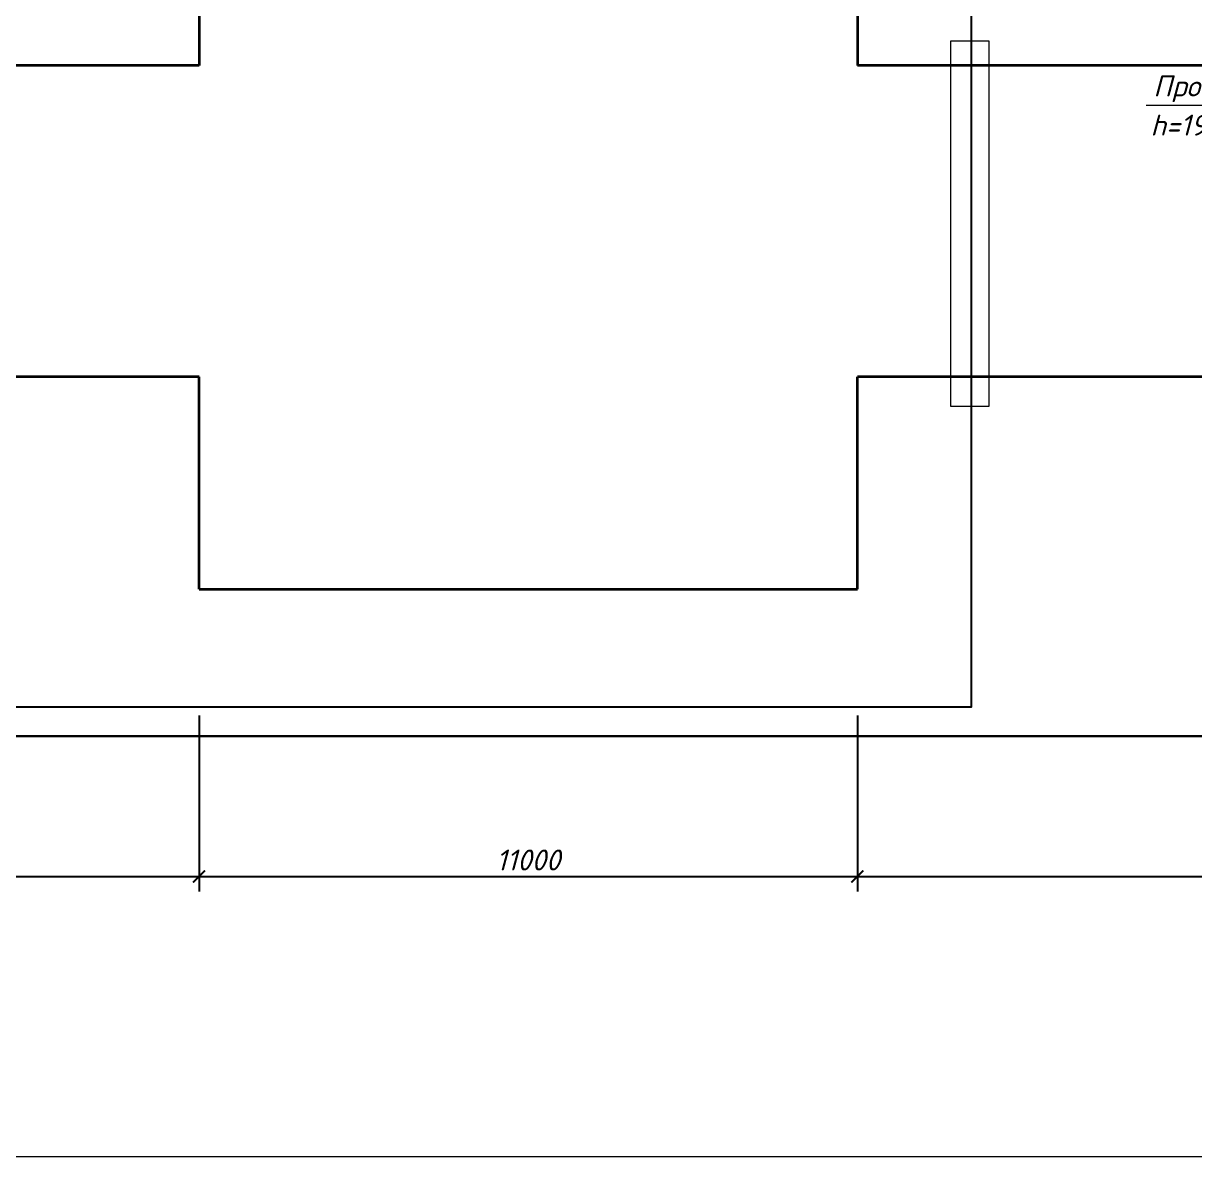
# Model space of a CAD drawing. Extents: x 108150 to 142535, y -18867 to -9422.
# Drawn here: x 137043.4 to 137239.1, y -15680.7 to -15488.9 of the extents above; entities that cross this region are included whole.
import ezdxf

# ---------------------------------------------------------------- set-up
doc = ezdxf.new("R2010")
doc.units = 0
doc.header["$MEASUREMENT"] = 0
doc.header["$PDMODE"] = 32
doc.header["$PDSIZE"] = 0.6
for name, color, linetype, lineweight in [('Выносные', 8, 'Continuous', 15), ('надписи', 2, 'Continuous', 15), ('Разм.', 8, 'Continuous', 15)]:
    doc.layers.add(name, color=color, linetype=linetype, lineweight=lineweight)
doc.styles.add('ГОСТ', font='isocpeur.ttf', dxfattribs={"oblique": 15, "height": 2.5})
doc.styles.add('ГОСТ3.5', font='isocpeur.ttf', dxfattribs={"oblique": 15, "height": 3.5})
doc.dimstyles.new('100', dxfattribs={"dimtxt": 3.5, "dimasz": 2, "dimexe": 2.5, "dimexo": 0.5, "dimgap": 1, "dimtad": 1, "dimdec": 0, "dimlfac": 100, "dimtxsty": 'ГОСТ3.5', "dimblk": 'ARCHTICK', "dimcen": 2.5, "dimdle": 2.5, "dimclrd": 256, "dimclre": 256, "dimclrt": 2, "dimadec": 3, "dimazin": 0, "dimtfac": 1, "dimtdec": 0, "dimtmove": 1, "dimatfit": 3, "dimldrblk": 'DOTSMALL', "dimfxl": 1, "dimlwd": -1, "dimlwe": -1, "dimarcsym": 0})

# ---------------------------------------------------------------- blocks, each defined once
blk = doc.blocks.new('_ArchTick')
at = {"color": 0, "linetype": 'ByBlock', "const_width": 0.15}
blk.add_lwpolyline([(-0.5, -0.5), (0.5, 0.5)], dxfattribs=at)
blk = doc.blocks.new('*D3005')
at = {"layer": 'Defpoints', "color": 0, "linetype": 'ByBlock', "lineweight": 0, "ltscale": 2, "transparency": 16777216}
for p in [(137471.71, -15620.83), (136371.71, -15621.88), (137471.71, -15678.2)]:
    blk.add_point(p, dxfattribs=at)
at = {"layer": 'Разм.', "linetype": 'ByBlock', "ltscale": 2, "transparency": 16777216}
for p, q in [((136371.71, -15622.38), (136371.71, -15680.7)), ((137471.71, -15621.33), (137471.71, -15680.7)), ((136369.21, -15678.2), (137474.21, -15678.2))]:
    blk.add_line(p, q, dxfattribs=at)
at = {"layer": 'Разм.', "linetype": 'ByBlock', "ltscale": 2, "transparency": 16777216, "xscale": 2, "yscale": 2, "zscale": 2, "rotation": 180}
blk.add_blockref('_ArchTick', (136371.71, -15678.2), dxfattribs=at)
at = {"layer": 'Разм.', "linetype": 'ByBlock', "ltscale": 2, "transparency": 16777216, "xscale": 2, "yscale": 2, "zscale": 2}
blk.add_blockref('_ArchTick', (137471.71, -15678.2), dxfattribs=at)
at = {"layer": 'Разм.', "color": 2, "linetype": 'ByBlock', "ltscale": 2, "transparency": 16777216, "insert": (136921.71, -15675.45), "char_height": 3.5, "attachment_point": 5, "style": 'ГОСТ3.5'}
blk.add_mtext('110000', dxfattribs=at)
blk = doc.blocks.new('_DotSmall')
at = {"color": 0, "linetype": 'ByBlock', "lineweight": 15, "const_width": 0.5}
blk.add_lwpolyline([(-0.0625, 0, 1), (0.0625, 0, 1)], format="xyb", close=True, dxfattribs=at)
blk = doc.blocks.new('*D3050')
at = {"linetype": 'Continuous', "transparency": 16777216}
for p, q in [((136922.71, -15604.57), (136922.71, -15633.91)), ((137072.71, -15604.5), (137072.71, -15633.91)), ((136920.21, -15631.41), (137075.21, -15631.41))]:
    blk.add_line(p, q, dxfattribs=at)
at = {"layer": 'Defpoints', "color": 0, "linetype": 'Continuous', "lineweight": 0, "transparency": 16777216}
for p in [(136922.71, -15604.07), (137072.71, -15604), (137072.71, -15631.41)]:
    blk.add_point(p, dxfattribs=at)
at = {"linetype": 'Continuous', "transparency": 16777216, "xscale": 2, "yscale": 2, "zscale": 2, "rotation": 180}
blk.add_blockref('_ArchTick', (136922.71, -15631.41), dxfattribs=at)
at = {"linetype": 'Continuous', "transparency": 16777216, "xscale": 2, "yscale": 2, "zscale": 2}
blk.add_blockref('_ArchTick', (137072.71, -15631.41), dxfattribs=at)
at = {"color": 2, "linetype": 'Continuous', "lineweight": 0, "transparency": 16777216, "insert": (136997.71, -15628.66), "char_height": 3.5, "attachment_point": 5, "style": 'ГОСТ3.5'}
blk.add_mtext('15000', dxfattribs=at)
blk = doc.blocks.new('*D2987')
at = {"linetype": 'Continuous', "transparency": 16777216}
for p, q in [((137072.71, -15604.57), (137072.71, -15633.91)), ((137182.71, -15604.5), (137182.71, -15633.91)), ((137070.21, -15631.41), (137185.21, -15631.41))]:
    blk.add_line(p, q, dxfattribs=at)
at = {"layer": 'Defpoints', "color": 0, "linetype": 'Continuous', "lineweight": 0, "transparency": 16777216}
for p in [(137072.71, -15604.07), (137182.71, -15604), (137182.71, -15631.41)]:
    blk.add_point(p, dxfattribs=at)
at = {"linetype": 'Continuous', "transparency": 16777216, "xscale": 2, "yscale": 2, "zscale": 2, "rotation": 180}
blk.add_blockref('_ArchTick', (137072.71, -15631.41), dxfattribs=at)
at = {"linetype": 'Continuous', "transparency": 16777216, "xscale": 2, "yscale": 2, "zscale": 2}
blk.add_blockref('_ArchTick', (137182.71, -15631.41), dxfattribs=at)
at = {"color": 2, "linetype": 'Continuous', "lineweight": 0, "transparency": 16777216, "insert": (137127.71, -15628.66), "char_height": 3.5, "attachment_point": 5, "style": 'ГОСТ3.5'}
blk.add_mtext('11000', dxfattribs=at)
blk = doc.blocks.new('*D2986')
at = {"linetype": 'Continuous', "transparency": 16777216}
for p, q in [((137182.71, -15604.5), (137182.71, -15633.91)), ((137317.71, -15604.5), (137317.71, -15633.91)), ((137180.21, -15631.41), (137320.21, -15631.41))]:
    blk.add_line(p, q, dxfattribs=at)
at = {"layer": 'Defpoints', "color": 0, "linetype": 'Continuous', "lineweight": 0, "transparency": 16777216}
for p in [(137182.71, -15604), (137317.71, -15604), (137317.71, -15631.41)]:
    blk.add_point(p, dxfattribs=at)
at = {"linetype": 'Continuous', "transparency": 16777216, "xscale": 2, "yscale": 2, "zscale": 2, "rotation": 180}
blk.add_blockref('_ArchTick', (137182.71, -15631.41), dxfattribs=at)
at = {"linetype": 'Continuous', "transparency": 16777216, "xscale": 2, "yscale": 2, "zscale": 2}
blk.add_blockref('_ArchTick', (137317.71, -15631.41), dxfattribs=at)
at = {"color": 2, "linetype": 'Continuous', "lineweight": 0, "transparency": 16777216, "insert": (137250.21, -15628.66), "char_height": 3.5, "attachment_point": 5, "style": 'ГОСТ3.5'}
blk.add_mtext('13500', dxfattribs=at)

msp = doc.modelspace()

# ---------------------------------------------------------------- linework, layer by layer
at = {"color": 251, "linetype": 'ByBlock', "lineweight": 35}
for p, q in [((137072.7113, -15467.9575), (137072.7113, -15495.9575)), ((137182.7113, -15467.9575), (137182.7113, -15495.9575)), ((137072.7113, -15495.9575), (136781.5482, -15495.9575)), ((137317.7113, -15495.9575), (137182.7113, -15495.9575)), ((137072.7113, -15547.9575), (136922.7113, -15547.9575)), ((137072.7113, -15583.4182), (137072.7113, -15547.9575)), ((137317.7113, -15547.9575), (137182.7113, -15547.9575)), ((137182.7113, -15583.4182), (137182.7113, -15547.9575)), ((137072.7113, -15583.4182), (137182.7113, -15583.4182))]:
    msp.add_line(p, q, dxfattribs=at)
at = {"color": 1, "linetype": 'ByBlock', "lineweight": 30}
msp.add_line((137471.7113, -15607.9575), (136604.7113, -15607.9575), dxfattribs=at)
at = {"color": 3, "linetype": 'Continuous'}
msp.add_lwpolyline([(137201.7058, -15467.2773), (137201.7058, -15603.141), (136489.7594, -15603.141)], dxfattribs=at)
at = {"color": 1, "linetype": 'Continuous', "lineweight": 0}
msp.add_lwpolyline([(137198.2997, -15491.8354), (137204.6689, -15491.8354), (137204.6689, -15552.9114), (137198.2997, -15552.9114)], close=True, dxfattribs=at)
at = {"layer": 'Выносные', "color": 251}
msp.add_line((137287.1504, -15502.6442), (137230.9473, -15502.649), dxfattribs=at)

# ---------------------------------------------------------------- texts
at = {"layer": 'надписи', "color": 2, "style": 'ГОСТ', "oblique": 15}
for s, p in [('Проектный молниеотвод', (137232.1472, -15501.1333)), ('h=19 м.', (137231.6864, -15507.6764))]:
    msp.add_text(s, height=3.5, dxfattribs=at).set_placement(p)

# ---------------------------------------------------------------- dimensions: what is measured, and where the dimension line sits
at = {"color": 1, "linetype": 'Continuous', "lineweight": 0}
for base, p1, p2, picture, middle in [((137072.7087, -15631.4094), (136922.7113, -15604.0748), (137072.7087, -15604.0014), '*D3050', (136997.71, -15628.6594)), ((137182.7113, -15631.4094), (137072.7087, -15604.0748), (137182.7113, -15604.0014), '*D2987', (137127.71, -15628.6594)), ((137317.7113, -15631.4094), (137182.7113, -15604.0014), (137317.7113, -15604.0014), '*D2986', (137250.2113, -15628.6594))]:
    dim = msp.add_linear_dim(base=base, p1=p1, p2=p2, dimstyle='100', dxfattribs=at)
    dim.commit()
    dim.dimension.update_dxf_attribs({"geometry": picture, "text_midpoint": middle})
at = {"layer": 'Разм.', "linetype": 'ByBlock', "ltscale": 2}
dim = msp.add_linear_dim(base=(137471.7113, -15678.1981), p1=(136371.7113, -15621.8757), p2=(137471.7113, -15620.8311), dimstyle='100', dxfattribs=at)
dim.commit()
dim.dimension.update_dxf_attribs({"geometry": '*D3005', "text_midpoint": (136921.7113, -15675.4481)})

doc.saveas('drawing.dxf')
